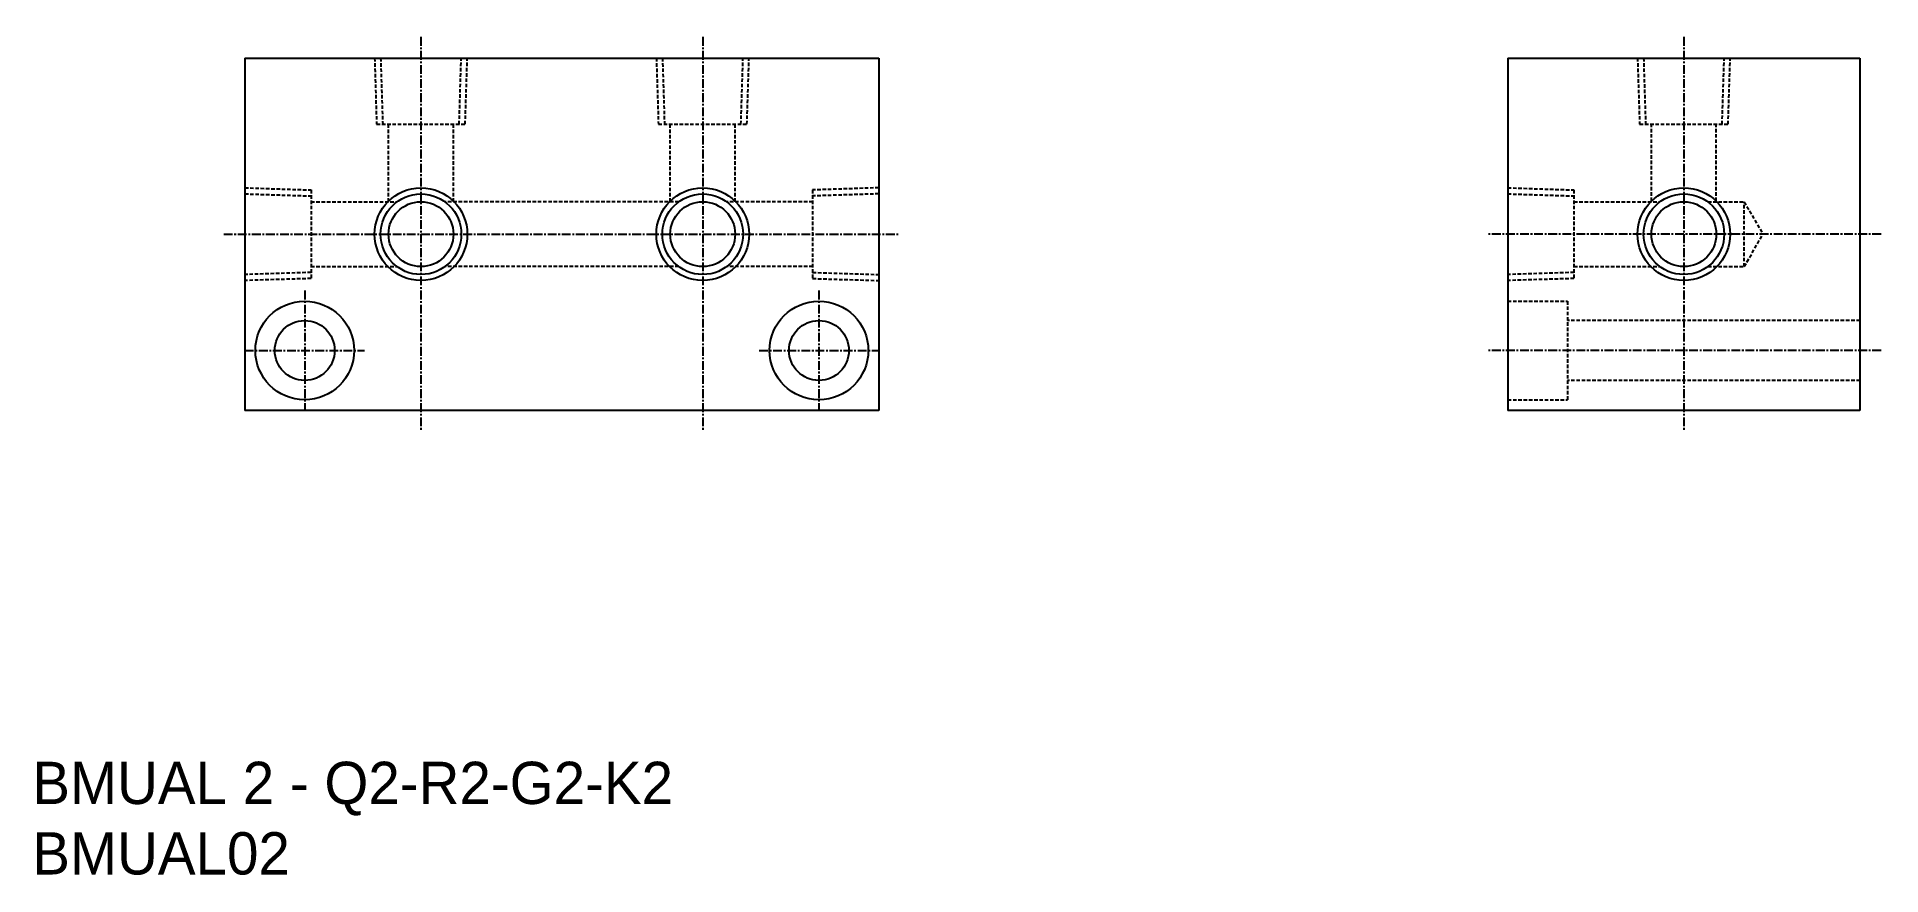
# Model space of a CAD drawing. Extents: x 833 to 1094, y 317 to 436.
import ezdxf

# ---------------------------------------------------------------- set-up
doc = ezdxf.new("R2010")
doc.units = 0
doc.linetypes.add('CENTER', pattern=[2, 1.25, -0.25, 0.25, -0.25])
doc.linetypes.add('DASHED', pattern=[0.75, 0.5, -0.25])
doc.layers.get('0').update_dxf_attribs({"linetype": 'CONTINUOUS'})
doc.layers.add('CENTER', color=1, linetype='CENTER')

msp = doc.modelspace()

# ---------------------------------------------------------------- linework, layer by layer
at = {"color": 7, "linetype": 'CONTINUOUS'}
for p, q in [((862.12, 433.03), (862.12, 383.03)), ((862.12, 433.03), (952.12, 433.03)), ((952.12, 433.03), (952.12, 383.03)), ((1041.39, 433.03), (1041.39, 383.03)), ((1041.39, 433.03), (1091.39, 433.03)), ((1091.39, 433.03), (1091.39, 383.03)), ((952.12, 383.03), (862.12, 383.03)), ((1091.39, 383.03), (1041.39, 383.03))]:
    msp.add_line(p, q, dxfattribs=at)
at = {"color": 3, "linetype": 'DASHED'}
for p, q in [((880.54, 433.03), (880.83, 423.63)), ((881.4, 433.05), (881.69, 423.63)), ((892.55, 423.63), (892.84, 433.05)), ((893.4, 423.63), (893.7, 433.03)), ((920.54, 433.03), (920.83, 423.63)), ((921.4, 433.05), (921.69, 423.63)), ((932.55, 423.63), (932.84, 433.05)), ((933.4, 423.63), (933.7, 433.03)), ((1059.81, 433.03), (1060.11, 423.63)), ((1060.67, 433.05), (1060.96, 423.63)), ((1071.82, 423.63), (1072.11, 433.05)), ((1072.67, 423.63), (1072.97, 433.03)), ((880.83, 423.63), (893.4, 423.63)), ((882.52, 412.63), (882.52, 423.63)), ((891.72, 412.63), (891.72, 423.63)), ((920.83, 423.63), (933.4, 423.63)), ((922.52, 412.63), (922.52, 423.63)), ((931.72, 412.63), (931.72, 423.63)), ((1060.11, 423.63), (1072.67, 423.63)), ((1061.79, 412.73), (1061.79, 423.63)), ((1070.99, 412.73), (1070.99, 423.63)), ((862.12, 414.61), (871.52, 414.31)), ((862.12, 413.75), (871.52, 413.46)), ((871.52, 414.31), (871.52, 401.74)), ((952.12, 414.61), (942.72, 414.31)), ((942.72, 414.31), (942.72, 401.74)), ((952.12, 413.75), (942.72, 413.46)), ((1041.39, 414.61), (1050.79, 414.31)), ((1041.39, 413.75), (1050.79, 413.46)), ((1050.79, 414.31), (1050.79, 401.74)), ((871.52, 412.63), (883.71, 412.63)), ((923.71, 412.63), (890.52, 412.63)), ((942.72, 412.63), (930.52, 412.63)), ((1050.79, 412.63), (1062.99, 412.63)), ((1069.79, 412.63), (1074.97, 412.63)), ((1074.97, 412.63), (1077.62, 408.03)), ((1074.97, 403.43), (1074.97, 412.63)), ((1074.97, 403.43), (1077.62, 408.03)), ((871.52, 403.43), (883.71, 403.43)), ((923.71, 403.43), (890.52, 403.43)), ((942.72, 403.43), (930.52, 403.43)), ((1050.79, 403.43), (1062.99, 403.43)), ((1069.79, 403.43), (1074.97, 403.43)), ((871.52, 402.6), (862.12, 402.3)), ((871.52, 401.74), (862.12, 401.45)), ((942.72, 402.6), (952.12, 402.3)), ((942.72, 401.74), (952.12, 401.45)), ((1050.79, 402.6), (1041.39, 402.3)), ((1050.79, 401.74), (1041.39, 401.45)), ((1041.39, 398.53), (1049.89, 398.53)), ((1049.89, 398.53), (1049.89, 384.53)), ((1091.39, 395.78), (1049.89, 395.78)), ((1091.39, 387.28), (1049.89, 387.28)), ((1041.39, 384.53), (1049.89, 384.53))]:
    msp.add_line(p, q, dxfattribs=at)
at = {"color": 3, "linetype": 'CONTINUOUS'}
for centre in [(887.12, 408.03), (927.12, 408.03), (1066.39, 408.03)]:
    msp.add_circle(centre, 6.58, dxfattribs=at)
at = {"color": 7, "linetype": 'CONTINUOUS'}
for centre, radius in [((887.12, 408.03), 5.72), ((927.12, 408.03), 5.72), ((1066.39, 408.03), 5.72), ((887.12, 408.03), 4.6), ((927.12, 408.03), 4.6), ((1066.39, 408.03), 4.6), ((870.62, 391.53), 7), ((943.62, 391.53), 7), ((870.62, 391.53), 4.25), ((943.62, 391.53), 4.25)]:
    msp.add_circle(centre, radius, dxfattribs=at)
at = {"layer": 'CENTER', "color": 1, "linetype": 'CENTER'}
for p, q in [((887.12, 436.03), (887.12, 380.03)), ((927.12, 436.03), (927.12, 380.03)), ((1066.39, 436.03), (1066.39, 380.03)), ((859.12, 408.03), (955.12, 408.03)), ((1094.39, 408.03), (1038.39, 408.03)), ((870.62, 400.03), (870.62, 383.03)), ((943.62, 400.03), (943.62, 383.03)), ((862.12, 391.53), (879.12, 391.53)), ((935.12, 391.53), (952.12, 391.53)), ((1094.39, 391.53), (1038.39, 391.53))]:
    msp.add_line(p, q, dxfattribs=at)

# ---------------------------------------------------------------- texts
at = {"color": 7, "linetype": 'CONTINUOUS'}
for s, p in [('BMUAL 2 - Q2-R2-G2-K2', (831.95, 327.17)), ('BMUAL02', (831.95, 317.17))]:
    msp.add_text(s, height=6, dxfattribs=at).set_placement(p)

doc.saveas('drawing.dxf')
